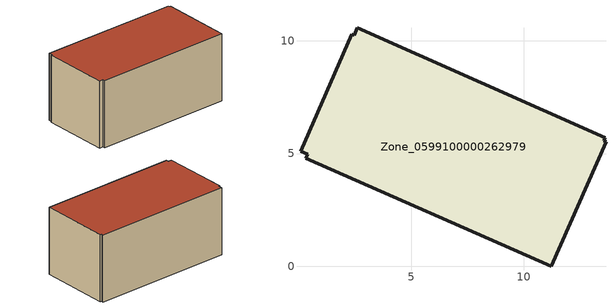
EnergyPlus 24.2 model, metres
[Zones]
Zone_0599100000262979
 floor ground (C_G): 13.61,5.7 13.55,5.57 13.64,5.52 11.2,0 0.32,4.78 0.39,4.96 0.08,5.11 2.36,10.29 2.46,10.25 2.6,10.58 z0
 wall outside (C_F): 2.36,10.29 0.08,5.11 0.39,4.96 0.32,4.78 11.2,0 13.64,5.52 13.55,5.57 13.61,5.7 2.6,10.58 2.46,10.25 2.36,10.29 z0:5.79
 roof outside (C_R): 13.55,5.57 13.61,5.7 2.6,10.58 2.46,10.25 2.36,10.29 0.08,5.11 0.39,4.96 0.32,4.78 11.2,0 13.64,5.52 z5.79
[BUILDING]
Pand.0599100000262979: North Axis=0; Terrain=City; Loads Convergence Tolerance Value=0.04; Temperature Convergence Tolerance Value=0.4; Solar Distribution=FullExterior; Maximum Number of Warmup Days=25; Minimum Number of Warmup Days=1
[Site:Location]
Rotterdam.The.Hague.AP_ZH_NLD Design_Conditions: Latitude=51.96; Longitude=4.45; Time Zone=1; Elevation=-4.5
[SITE:GROUNDTEMPERATURE:BUILDINGSURFACE]
18, 18, 18, 18, 18, 18, 18, 18, 18, 18, 18, 18
[MATERIAL] Thermal Absorptance=0.9; Solar Absorptance=0.7; Visible Absorptance=0.7
Name | Roughness | Thickness | Conductivity | Density | Specific Heat
G.TC.1946-1964 | MediumSmooth | 0.15 | 1 | 540 | 1210
F.TC.1946-1964 | Rough | 0.3 | 0.857143 | 1920 | 840
R.TC.1946-1964 | MediumRough | 0.2 | 0.235294 | 1500 | 1000
[CONSTRUCTION]
C_G: G.TC.1946-1964
C_F: F.TC.1946-1964
C_R: R.TC.1946-1964
[ZONE]
Zone_0599100000262979: Type=1; Multiplier=1; Ceiling Height=Autocalculate; Volume=Autocalculate; Floor Area=autocalculate; Part of Total Floor Area=Yes
[ZONEINFILTRATION:DESIGNFLOWRATE]
Infil_Zone_0599100000262979: Zone or ZoneList or Space or SpaceList=Zone_0599100000262979; Schedule=AlwaysOn; Design Flow Rate Calculation Method=Flow/Area; Flow Rate per Floor Area=0.003; Constant Term Coefficient=1; Temperature Term Coefficient=0; Velocity Term Coefficient=0; Velocity Squared Term Coefficient=0
[HVACTEMPLATE:ZONE:IDEALLOADSAIRSYSTEM]
Zone_0599100000262979: Maximum Heating Supply Air Temperature=50; Minimum Cooling Supply Air Temperature=13; Maximum Heating Supply Air Humidity Ratio=0.0156; Minimum Cooling Supply Air Humidity Ratio=0.0077; Heating Limit=NoLimit; Cooling Limit=NoLimit; Dehumidification Control Type=ConstantSensibleHeatRatio; Cooling Sensible Heat Ratio=0.7; Dehumidification Setpoint=60; Humidification Control Type=None; Humidification Setpoint=30; Outdoor Air Method=None; Outdoor Air Flow Rate per Person=0.00944; Outdoor Air Flow Rate per Zone Floor Area=0; Outdoor Air Flow Rate per Zone=0; Demand Controlled Ventilation Type=None; Outdoor Air Economizer Type=NoEconomizer; Heat Recovery Type=None; Sensible Heat Recovery Effectiveness=0.7; Latent Heat Recovery Effectiveness=0.65
[ZONECONTROL:THERMOSTAT]
ThermostatControl_Zone_0599100000262979: Zone or ZoneList=Zone_0599100000262979; Control Type Schedule=DualSetpointControlType; Control 1=Thermostat_Zone_0599100000262979; Temperature Difference Between Cutout And Setpoint=0
[THERMOSTATSETPOINT:DUALSETPOINT]
Thermostat_Zone_0599100000262979: Heating Setpoint Temperature Schedule=HeatingSetpoint_Zone_0599100000262979; Cooling Setpoint Temperature Schedule=CoolingSetpoint_Zone_0599100000262979
[SCHEDULE:COMPACT]
HeatingSetpoint_Zone_0599100000262979: Through: 12/31, For: AllDays, Until: 24:00, 21
CoolingSetpoint_Zone_0599100000262979: Through: 12/31, For: AllDays, Until: 24:00, 24
DualSetpointControlType: Through: 12/31, For: AllDays, Until: 24:00, 4
AlwaysOn: Through: 12/31, For: AllDays, Until: 24:00, 1
